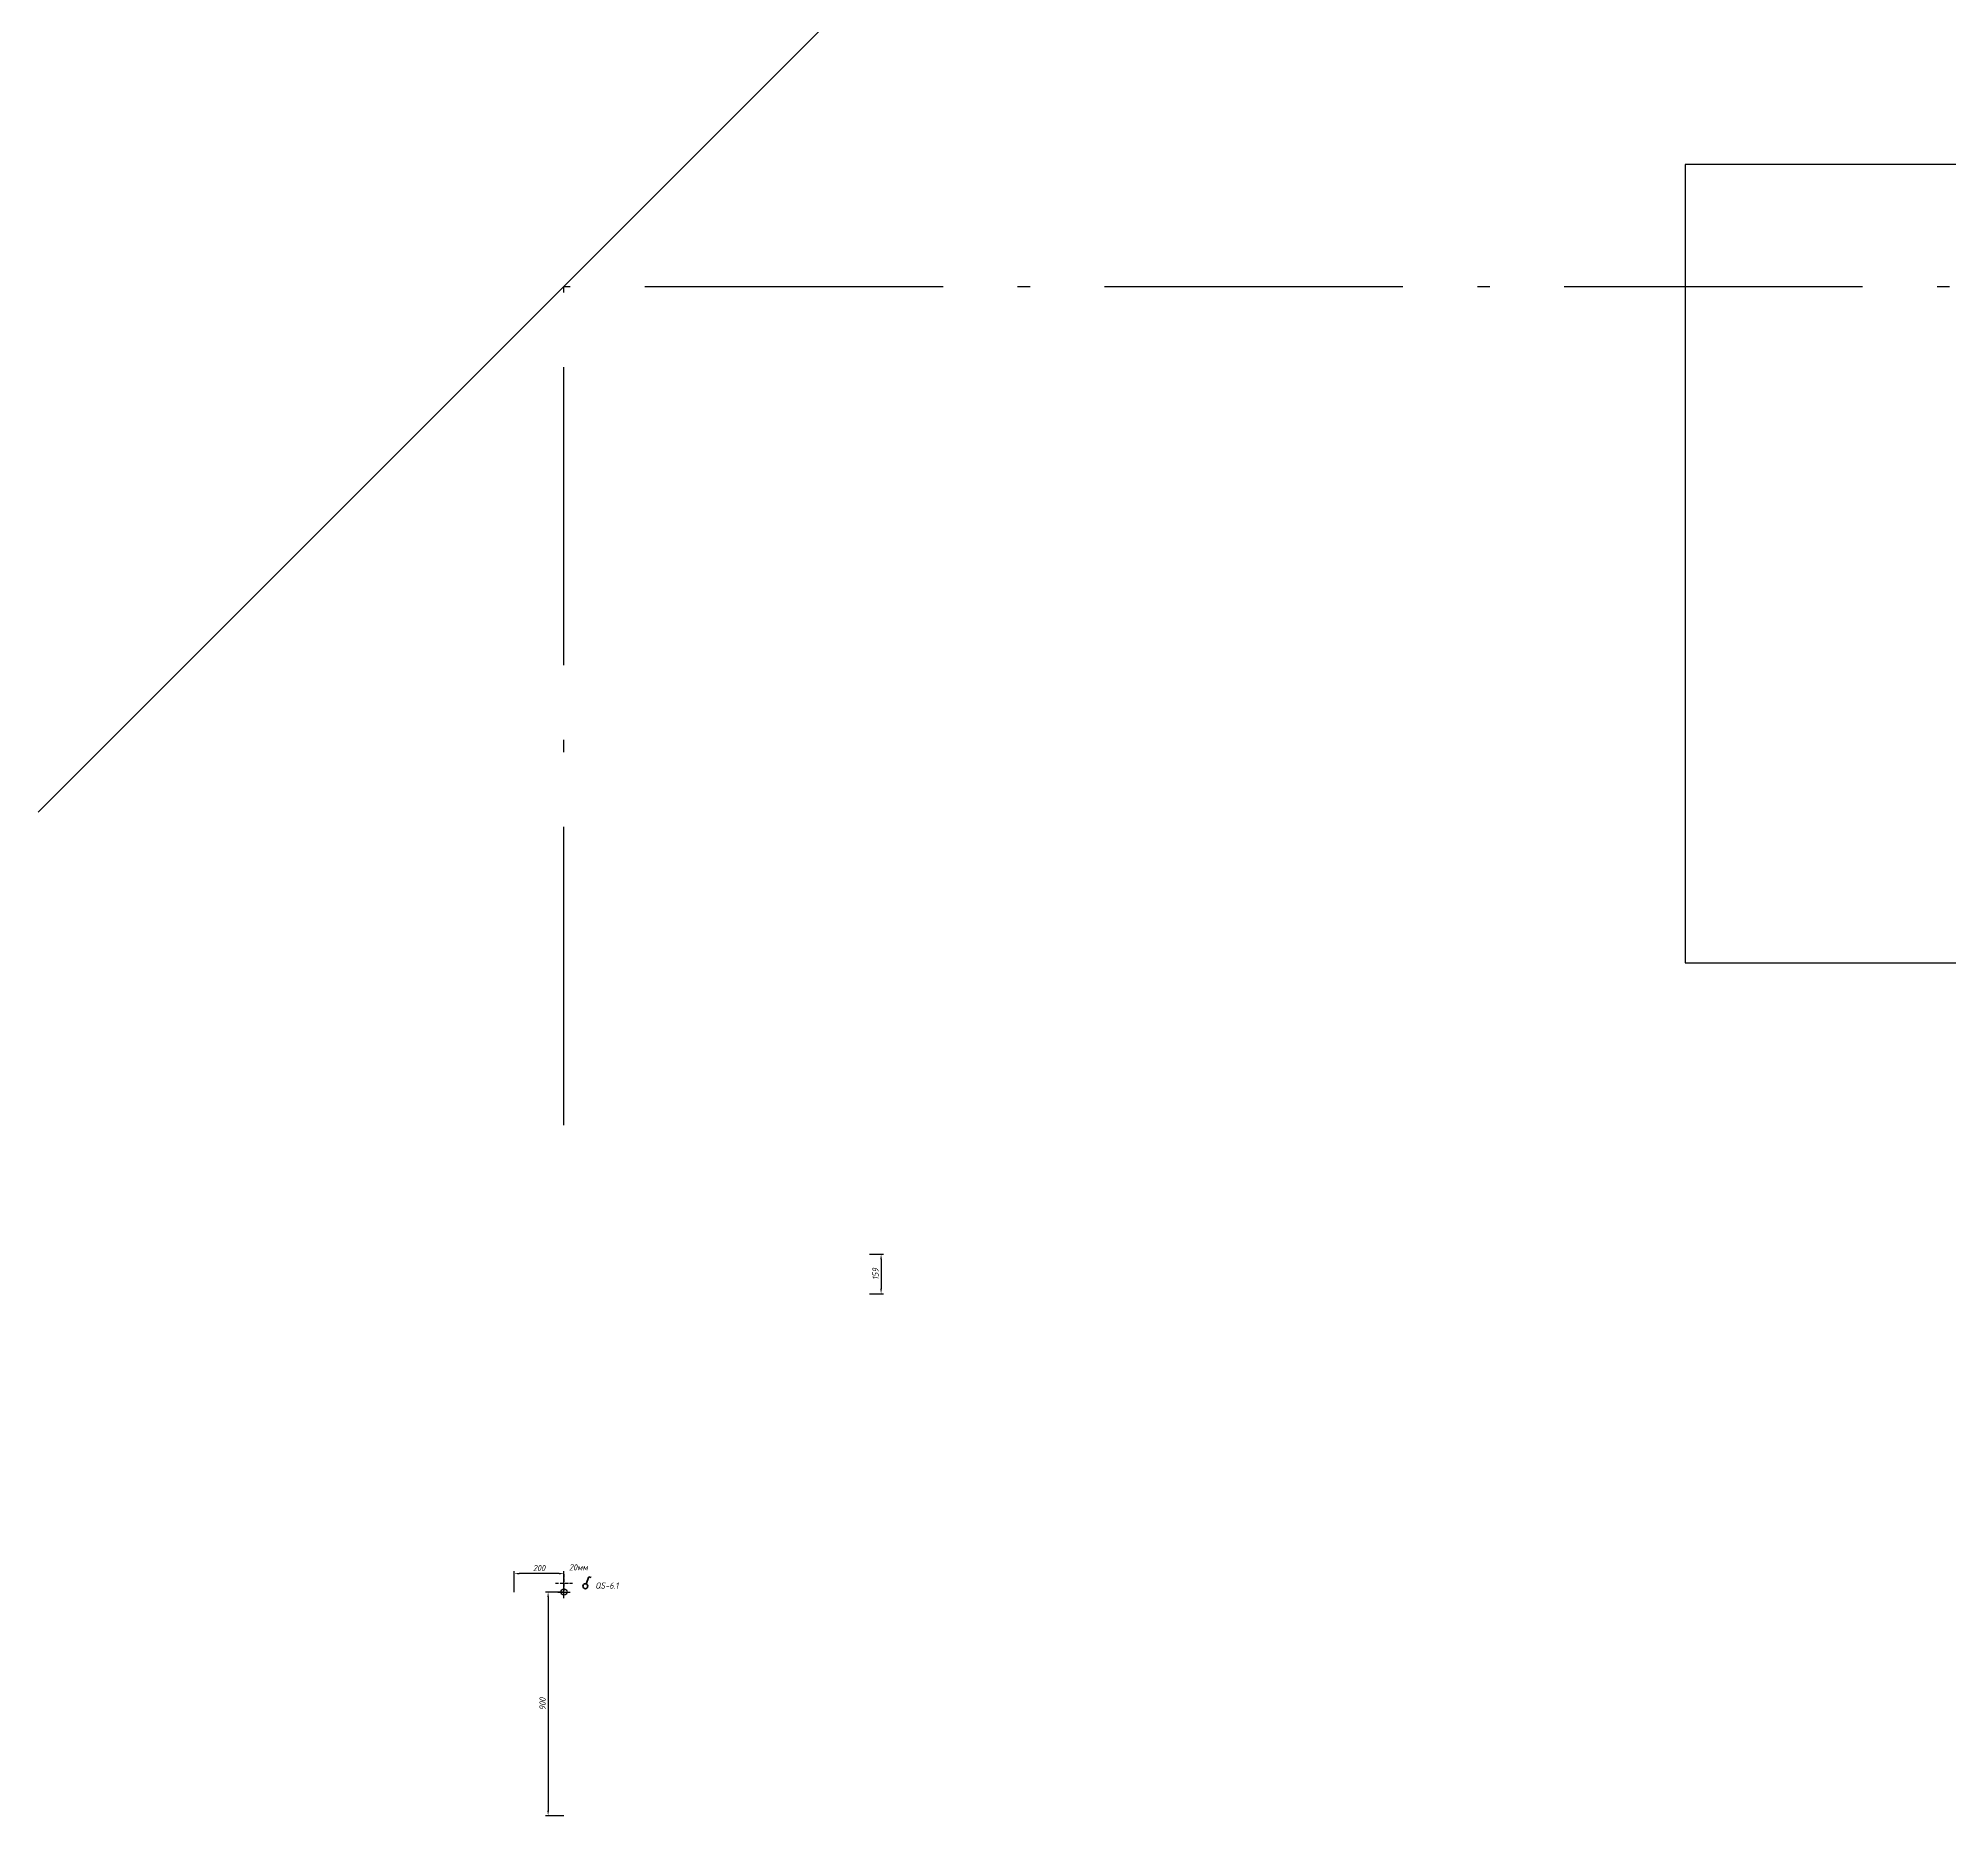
# Model space of a CAD drawing. Header units: millimetres. Extents: x -11832 to 36107, y -44400 to 39810.
# Drawn here: x -8658 to -966, y 1637 to 8788 of the extents above; entities that cross this region are included whole.
import ezdxf
from ezdxf.enums import TextEntityAlignment as Align

# ---------------------------------------------------------------- set-up
doc = ezdxf.new("R2010")
doc.units = ezdxf.units.MM
doc.header["$PDMODE"] = 34
doc.header["$PDSIZE"] = 25
doc.linetypes.add('ACAD_ISO10W100', pattern=[18.5, 12, -3, 0.5, -3])
doc.layers.add('02 ЭОМ и СС', color=7, linetype='Continuous')
doc.layers.add('11 Привязка размеры', color=7, linetype='Continuous')
doc.layers.add('100 noprint', color=1, linetype='Continuous', plot=False)
doc.styles.get("Standard").update_dxf_attribs({"font": ''})
doc.styles.add('ГОСТ-ISOCPEUR', font='isocpeui.ttf', dxfattribs={"width": 0.8})
doc.styles.get('Standard').set_extended_font_data('Ubuntu')
doc.dimstyles.new('ISO-25', dxfattribs={"dimtxt": 2.5, "dimasz": 2.5, "dimexe": 1.25, "dimexo": 0.625, "dimtad": 1, "dimtxsty": 'Standard', "dimcen": 2.5, "dimadec": 0, "dimazin": 0, "dimtfac": 1, "dimtmove": 0, "dimatfit": 3, "dimfxl": 1, "dimarcsym": 0})

# ---------------------------------------------------------------- blocks, each defined once
blk = doc.blocks.new('кнопка 1')
at = {"color": 0, "lineweight": -2}
for p, q in [((0.35, 0.94), (1.39, 3.78)), ((1.39, 3.78), (2.34, 3.45))]:
    blk.add_line(p, q, dxfattribs=at)
blk.add_circle((0, 0), 1, dxfattribs=at)
blk = doc.blocks.new('*D31')
at = {"layer": '11 Привязка размеры', "color": 0, "lineweight": -2, "transparency": 16777216}
for p, q in [((-6542.8, 2537.1), (-6616.6, 2537.1)), ((-6606.6, 2517.1), (-6606.6, 1657.1)), ((-6542.8, 1637.1), (-6616.6, 1637.1))]:
    blk.add_line(p, q, dxfattribs=at)
at = {"layer": '11 Привязка размеры', "color": 0, "transparency": 16777216}
for points in [[(-6603.2, 2517.1), (-6609.9, 2517.1), (-6606.6, 2537.1)], [(-6609.9, 1657.1), (-6603.2, 1657.1), (-6606.6, 1637.1)]]:
    blk.add_solid(points, dxfattribs=at)
at = {"layer": 'Defpoints', "color": 0, "transparency": 16777216}
for p in [(-6542.8, 2537.1), (-6606.6, 1637.1), (-6542.8, 1637.1)]:
    blk.add_point(p, dxfattribs=at)
at = {"layer": '11 Привязка размеры', "color": 0, "transparency": 16777216, "insert": (-6629.1, 2087.1), "char_height": 25, "attachment_point": 5, "rotation": 90, "style": 'ГОСТ-ISOCPEUR'}
blk.add_mtext('900', dxfattribs=at)
blk = doc.blocks.new('*D32')
at = {"layer": '11 Привязка размеры', "color": 0, "lineweight": -2, "transparency": 16777216}
for p, q in [((-6742.8, 2537.1), (-6742.8, 2621.2)), ((-6542.8, 2537.1), (-6542.8, 2621.2)), ((-6562.8, 2611.2), (-6722.8, 2611.2))]:
    blk.add_line(p, q, dxfattribs=at)
at = {"layer": '11 Привязка размеры', "color": 0, "transparency": 16777216}
for points in [[(-6722.8, 2614.6), (-6722.8, 2607.9), (-6742.8, 2611.2)], [(-6562.8, 2607.9), (-6562.8, 2614.6), (-6542.8, 2611.2)]]:
    blk.add_solid(points, dxfattribs=at)
at = {"layer": 'Defpoints', "color": 0, "transparency": 16777216}
for p in [(-6742.8, 2611.2), (-6742.8, 2537.1), (-6542.8, 2537.1)]:
    blk.add_point(p, dxfattribs=at)
at = {"layer": '11 Привязка размеры', "color": 0, "transparency": 16777216, "insert": (-6642.8, 2633.7), "char_height": 25, "attachment_point": 5, "style": 'ГОСТ-ISOCPEUR'}
blk.add_mtext('200', dxfattribs=at)
blk = doc.blocks.new('*D45')
at = {"layer": '11 Привязка размеры', "color": 0, "lineweight": -2, "transparency": 16777216}
for p, q in [((-5312.8, 3896.1), (-5256.7, 3896.1)), ((-5266.7, 3876.1), (-5266.7, 3757.1)), ((-5312.8, 3737.1), (-5256.7, 3737.1))]:
    blk.add_line(p, q, dxfattribs=at)
at = {"layer": '11 Привязка размеры', "color": 0, "transparency": 16777216}
for points in [[(-5263.3, 3876.1), (-5270, 3876.1), (-5266.7, 3896.1)], [(-5270, 3757.1), (-5263.3, 3757.1), (-5266.7, 3737.1)]]:
    blk.add_solid(points, dxfattribs=at)
at = {"layer": 'Defpoints', "color": 0, "transparency": 16777216}
for p in [(-5312.8, 3896.1), (-5312.8, 3737.1), (-5266.7, 3737.1)]:
    blk.add_point(p, dxfattribs=at)
at = {"layer": '11 Привязка размеры', "color": 0, "transparency": 16777216, "insert": (-5289.2, 3816.6), "char_height": 25, "attachment_point": 5, "rotation": 90, "style": 'ГОСТ-ISOCPEUR'}
blk.add_mtext('159', dxfattribs=at)

msp = doc.modelspace()

# ---------------------------------------------------------------- linework, layer by layer
at = {"layer": '100 noprint', "color": 1, "lineweight": -2, "ltscale": 100, "flags": 128}
msp.add_lwpolyline([(-1983.2, 12349.7), (-8658.4, 5674.5)], dxfattribs=at)
at = {"layer": '100 noprint', "color": 1, "lineweight": -2}
msp.add_lwpolyline([(-2030.3, 8279.9), (-2030.3, 5068.2), (1325.8, 5068.2), (1325.8, 8279.9)], close=True, dxfattribs=at)
at = {"layer": '100 noprint', "color": 1, "linetype": 'ACAD_ISO10W100', "lineweight": -2, "ltscale": 100, "flags": 128}
msp.add_lwpolyline([(-6542.8, 4415.6), (-6542.8, 7790.1), (6711.2, 7790.1)], dxfattribs=at)
at = {"layer": '11 Привязка размеры', "linetype": 'ACAD_ISO10W100'}
for p, q in [((-6508.8, 2571.1), (-6576.8, 2571.1)), ((-6508.8, 2571.1), (-6576.8, 2571.1)), ((-6542.8, 2609), (-6542.8, 2533.2)), ((-6542.8, 2609), (-6542.8, 2533.2))]:
    msp.add_line(p, q, dxfattribs=at)
at = {"layer": '11 Привязка размеры', "lineweight": -2}
msp.add_point((-6542.8, 2537.1), dxfattribs=at)
msp.add_point((-6542.8, 2537.1), dxfattribs=at)

# ---------------------------------------------------------------- block references
at = {"layer": '02 ЭОМ и СС', "color": 3, "lineweight": 40, "xscale": 10, "yscale": 10, "zscale": 10}
msp.add_blockref('кнопка 1', (-6456.8, 2560.6), dxfattribs=at)

# ---------------------------------------------------------------- texts
at = {"layer": '02 ЭОМ и СС', "linetype": 'Continuous', "style": 'ГОСТ-ISOCPEUR', "width": 0.8}
msp.add_text('QS-6.1', height=25, dxfattribs=at).set_placement((-6416.8, 2550.6))
at = {"layer": '11 Привязка размеры', "style": 'ГОСТ-ISOCPEUR', "width": 0.8}
msp.add_text('20мм', height=25, dxfattribs=at).set_placement((-6447.1, 2624.1), align=Align.RIGHT)

# ---------------------------------------------------------------- dimensions: what is measured, and where the dimension line sits
at = {"layer": '11 Привязка размеры'}
dim = msp.add_linear_dim(base=(-5266.7, 3737.1), p1=(-5312.8, 3896.1), p2=(-5312.8, 3737.1), angle=90, dimstyle='ISO-25', override={"dimtxt": 25, "dimasz": 20, "dimexe": 10, "dimexo": 0, "dimgap": 10, "dimdec": 0, "dimlfac": 1, "dimtxsty": 'ГОСТ-ISOCPEUR'}, dxfattribs=at)
dim.commit()
dim.dimension.update_dxf_attribs({"geometry": '*D45', "text_midpoint": (-5289.2, 3816.6)})
dim = msp.add_linear_dim(base=(-6742.8, 2611.2), p1=(-6542.8, 2537.1), p2=(-6742.8, 2537.1), dimstyle='ISO-25', override={"dimtxt": 25, "dimasz": 20, "dimexe": 10, "dimexo": 0, "dimgap": 10, "dimdec": 0, "dimlfac": 1, "dimtxsty": 'ГОСТ-ISOCPEUR'}, dxfattribs=at)
dim.commit()
dim.dimension.update_dxf_attribs({"geometry": '*D32', "text_midpoint": (-6642.8, 2633.7)})
dim = msp.add_linear_dim(base=(-6606.6, 1637.1), p1=(-6542.8, 2537.1), p2=(-6542.8, 1637.1), angle=90, dimstyle='ISO-25', override={"dimtxt": 25, "dimasz": 20, "dimexe": 10, "dimexo": 0, "dimgap": 10, "dimdec": 0, "dimlfac": 1, "dimtxsty": 'ГОСТ-ISOCPEUR'}, dxfattribs=at)
dim.commit()
dim.dimension.update_dxf_attribs({"geometry": '*D31', "text_midpoint": (-6606.6, 2087.1), "dimtype": 160})

doc.saveas('drawing.dxf')
